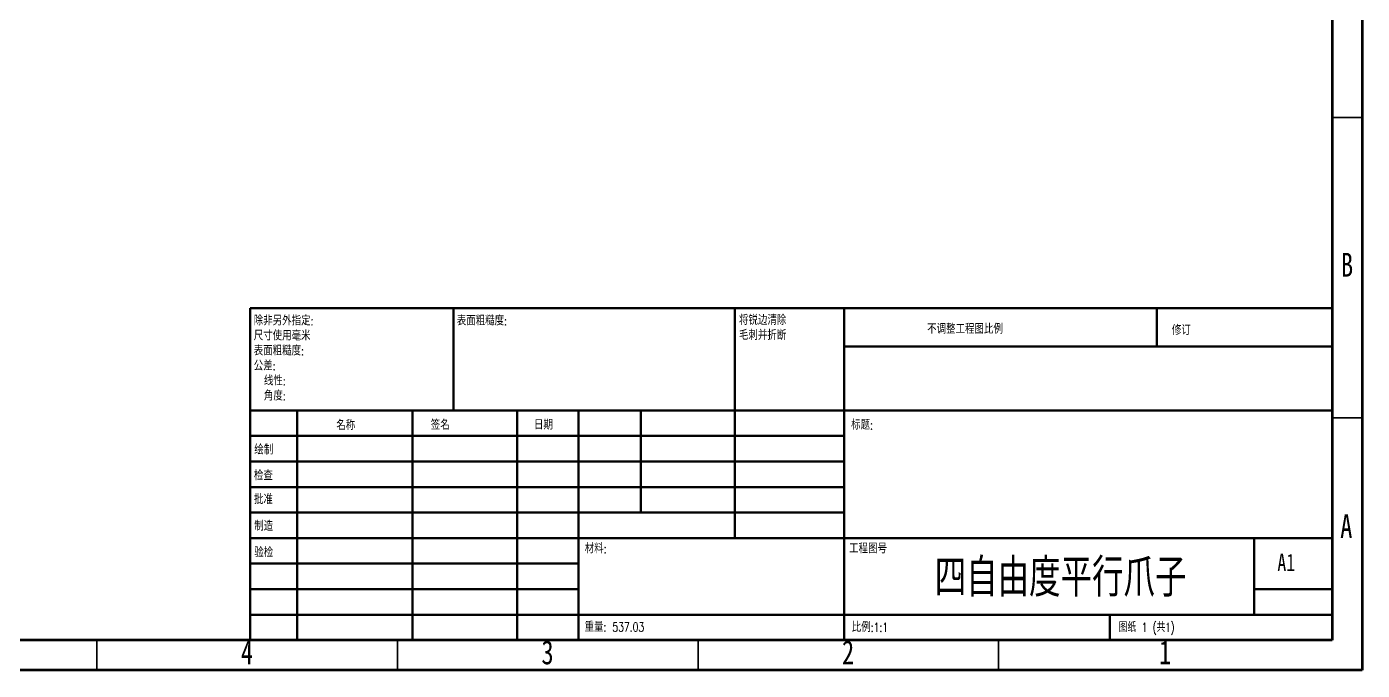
# Model space of a CAD drawing. Header units: millimetres. Extents: x 15 to 836, y 5 to 589.
# Drawn here: x 613.8 to 836, y 5 to 112.1 of the extents above; entities that cross this region are included whole.
import ezdxf

# ---------------------------------------------------------------- set-up
doc = ezdxf.new("R2010")
doc.units = ezdxf.units.MM
doc.styles.add('SLDTEXTSTYLE0', font='TXT', dxfattribs={"width": 0.75})
doc.styles.add('SLDTEXTSTYLE1', font='TXT', dxfattribs={"width": 0.75, "bigfont": 'bigfont'})
doc.styles.add('SLDTEXTSTYLE2', font='TXT', dxfattribs={"width": 0.694444, "bigfont": 'bigfont'})

# ---------------------------------------------------------------- blocks, each defined once
blk = doc.blocks.new('SW_NOTE_0')
at = {"color": 0, "linetype": 'Continuous', "lineweight": 0, "char_height": 1.5, "attachment_point": 1, "style": 'SLDTEXTSTYLE1'}
for s, insert in [('\\M+18F9C\\M+194F1另\\M+18A4F\\M+18E77\\M+192E8:', (0, 1.93)), ('\\M+18EDA\\M+190A1\\M+18E67\\M+19770\\M+19F7C\\M+195C4', (0, -0.57)), ('\\M+1955C\\M+196CA\\M+19165糙\\M+19378:', (0, -3.07)), ('\\M+18CF6\\M+18DB7:', (0, -5.57)), ('线\\M+190AB:', (1.69, -8.07)), ('\\M+18A70\\M+19378:', (1.69, -10.57))]:
    blk.add_mtext(s, dxfattribs=dict(at, insert=insert))
blk = doc.blocks.new('SW_NOTE_1')
at = {"color": 0, "linetype": 'Continuous', "lineweight": 0, "char_height": 1.5, "attachment_point": 1, "style": 'SLDTEXTSTYLE1'}
for s, insert in [('\\M+18FAB锐边\\M+190B4\\M+18F9C', (0, 1.93)), ('\\M+196D1\\M+18E68\\M+19BF3\\M+190DC\\M+19266', (0, -0.57))]:
    blk.add_mtext(s, dxfattribs=dict(at, insert=insert))

msp = doc.modelspace()

# ---------------------------------------------------------------- linework, layer by layer
at = {"color": 7, "linetype": 'Continuous', "lineweight": 70}
for p, q in [((836, 589), (836, 5)), ((831, 584), (831, 10)), ((831, 10), (20, 10)), ((836, 5), (15, 5))]:
    msp.add_line(p, q, dxfattribs=at)
at = {"color": 7, "linetype": 'Continuous', "lineweight": 35}
for p, q in [((831, 97), (836, 97)), ((831, 47), (836, 47)), ((625.5, 10), (625.5, 5)), ((675.5, 10), (675.5, 5)), ((725.5, 10), (725.5, 5)), ((775.5, 10), (775.5, 5))]:
    msp.add_line(p, q, dxfattribs=at)
at = {"color": 7, "linetype": 'Continuous', "lineweight": 50}
for p, q in [((651, 65.25), (831, 65.25)), ((651, 65.25), (651, 10)), ((684.8, 48.25), (684.8, 65.25)), ((731.6, 65.25), (731.6, 27)), ((749.8, 65.25), (749.8, 10)), ((801.8, 58.88), (801.8, 65.25)), ((831, 58.88), (749.8, 58.88)), ((831, 48.25), (651, 48.25)), ((658.8, 48.25), (658.8, 10)), ((677.99, 48.25), (677.99, 10)), ((695.4, 48.25), (695.4, 10)), ((705.6, 10), (705.6, 48.25)), ((716, 31.25), (716, 48.25)), ((749.8, 44), (651, 44)), ((749.8, 39.75), (651, 39.75)), ((749.8, 35.5), (651, 35.5)), ((749.8, 31.25), (651, 31.25)), ((705.6, 27), (651, 27)), ((705.6, 27), (831, 27)), ((818, 14.25), (818, 27)), ((705.6, 22.75), (651, 22.75)), ((705.6, 18.5), (651, 18.5)), ((831, 18.5), (818, 18.5)), ((651, 14.25), (831, 14.25)), ((794, 10), (794, 14.25))]:
    msp.add_line(p, q, dxfattribs=at)

# ---------------------------------------------------------------- block references
at = {"color": 7, "linetype": 'Continuous', "lineweight": 0}
for name, p in [('SW_NOTE_0', (651.59, 61.99)), ('SW_NOTE_1', (732.31, 62.07))]:
    msp.add_blockref(name, p, dxfattribs=at)

# ---------------------------------------------------------------- texts
for s, insert, char_height, attachment_point, style in [('B', (833.47, 74.47), 3.97, 2, 'SLDTEXTSTYLE0'), ('\\M+1955C\\M+196CA\\M+19165糙\\M+19378:', (685.37, 63.92), 1.5, 1, 'SLDTEXTSTYLE1'), ('\\M+19573调\\M+190AE\\M+18D48\\M+192F6图\\M+194E4\\M+197E1', (763.61, 62.53), 1.5, 1, 'SLDTEXTSTYLE1'), ('\\M+18F43订', (804.33, 62.33), 1.5, 1, 'SLDTEXTSTYLE1'), ('\\M+196BC\\M+18FCC', (665.32, 46.5), 1.5, 1, 'SLDTEXTSTYLE1'), ('签\\M+196BC', (681.03, 46.56), 1.5, 1, 'SLDTEXTSTYLE1'), ('\\M+193FA\\M+18AFA', (698.21, 46.58), 1.5, 1, 'SLDTEXTSTYLE1'), ('标题:', (750.96, 46.58), 1.5, 1, 'SLDTEXTSTYLE1'), ('绘\\M+190A7', (651.68, 42.43), 1.5, 1, 'SLDTEXTSTYLE1'), ('检查', (651.62, 38.15), 1.5, 1, 'SLDTEXTSTYLE1'), ('\\M+194E1\\M+18F79', (651.62, 34.18), 1.5, 1, 'SLDTEXTSTYLE1'), ('\\M+190A7\\M+191A2', (651.68, 29.73), 1.5, 1, 'SLDTEXTSTYLE1'), ('A', (833.34, 30.97), 3.97, 2, 'SLDTEXTSTYLE0'), ('验检', (651.68, 25.35), 1.5, 1, 'SLDTEXTSTYLE1'), ('\\M+18DDE\\M+197BF:', (706.65, 25.99), 1.5, 1, 'SLDTEXTSTYLE1'), ('\\M+18D48\\M+192F6图\\M+18D86', (750.63, 25.99), 1.5, 1, 'SLDTEXTSTYLE1'), ('\\M+18E6C\\M+18EA9\\M+19752\\M+19378\\M+195BD\\M+18D73\\M+192DC\\M+18E71', (785.81, 23.61), 6.35, 2, 'SLDTEXTSTYLE1'), ('A1', (821.87, 24.41), 2.91, 1, 'SLDTEXTSTYLE0'), ('\\M+18F64\\M+197CA: 537.03', (706.62, 12.95), 1.4986, 1, 'SLDTEXTSTYLE1'), ('\\M+194E4\\M+197E1:1:1', (751.07, 12.9), 1.5, 1, 'SLDTEXTSTYLE1'), ('图纸 1 (\\M+18BA41)', (795.48, 12.9), 1.5, 1, 'SLDTEXTSTYLE2'), ('4', (650.46, 9.97), 3.97, 2, 'SLDTEXTSTYLE0'), ('3', (700.46, 9.97), 3.97, 2, 'SLDTEXTSTYLE0'), ('2', (750.46, 9.97), 3.97, 2, 'SLDTEXTSTYLE0'), ('1', (803.21, 9.97), 3.97, 2, 'SLDTEXTSTYLE0')]:
    msp.add_mtext(s, dxfattribs=dict(at, insert=insert, char_height=char_height, attachment_point=attachment_point, style=style))

doc.saveas('drawing.dxf')
